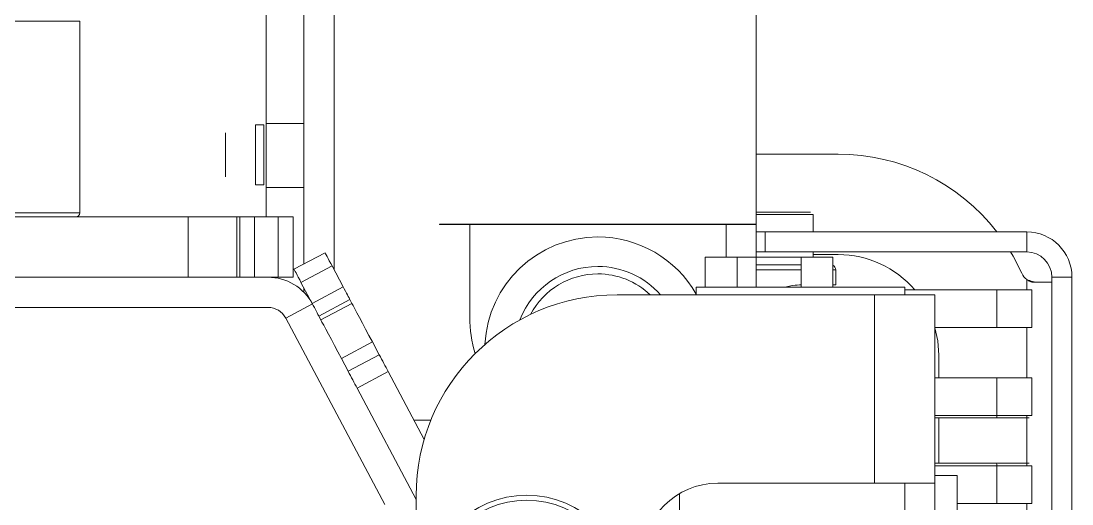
# Model space of a CAD drawing. Header units: millimetres. Extents: x 119 to 316, y 482 to 761.
# Drawn here: x 151.89 to 162.35, y 547.51 to 552.32 of the extents above; entities that cross this region are included whole.
import ezdxf

# ---------------------------------------------------------------- set-up
doc = ezdxf.new("R2010")
doc.units = ezdxf.units.MM

msp = doc.modelspace()

# ---------------------------------------------------------------- linework, layer by layer
at = {"color": 7, "linetype": 'Continuous', "lineweight": 15}
for p, q in [((159.207, 550.299), (159.207, 559.358)), ((154.332, 552.621), (154.332, 551.301)), ((154.707, 549.904), (154.707, 552.621)), ((152.476, 550.411), (152.476, 552.321)), ((154.307, 551.289), (154.227, 551.289)), ((154.227, 551.289), (154.227, 550.689)), ((154.307, 551.289), (154.307, 550.689)), ((154.707, 551.301), (154.332, 551.301)), ((154.332, 551.301), (154.332, 550.664)), ((154.707, 551.241), (154.707, 550.456)), ((159.207, 550.996), (160.023, 550.996)), ((154.707, 550.806), (154.707, 550.894)), ((154.707, 550.295), (154.707, 550.806)), ((154.227, 550.689), (154.307, 550.689)), ((154.332, 550.664), (154.707, 550.664)), ((154.332, 550.664), (154.332, 550.371)), ((154.707, 550.456), (154.707, 549.904)), ((140.05, 550.371), (153.556, 550.371)), ((153.556, 550.371), (154.039, 550.371)), ((153.556, 550.371), (153.556, 549.771)), ((154.039, 550.371), (154.071, 550.371)), ((154.039, 550.371), (154.039, 549.771)), ((154.071, 550.371), (154.216, 550.371)), ((154.071, 550.371), (154.071, 549.771)), ((154.216, 550.371), (154.216, 549.771)), ((154.216, 550.371), (154.451, 550.371)), ((154.451, 550.371), (154.451, 549.771)), ((154.451, 550.371), (154.601, 550.371)), ((154.601, 550.371), (154.601, 549.771)), ((159.207, 550.42), (159.748, 550.42)), ((159.207, 550.395), (159.773, 550.395)), ((159.773, 550.222), (159.773, 550.395)), ((154.707, 549.904), (154.707, 550.295)), ((159.207, 550.299), (156.057, 550.299)), ((156.057, 550.297), (156.057, 550.299)), ((156.057, 550.297), (156.357, 550.297)), ((156.357, 550.297), (156.357, 550.299)), ((156.357, 550.297), (156.357, 549.372)), ((156.357, 550.297), (158.907, 550.297)), ((158.907, 549.971), (158.907, 550.297)), ((158.907, 550.297), (159.207, 550.297)), ((159.207, 550.297), (159.207, 550.299)), ((159.207, 550.297), (159.207, 549.671)), ((159.207, 550.222), (159.298, 550.222)), ((159.298, 550.222), (159.298, 550.022)), ((159.298, 550.222), (161.899, 550.222)), ((161.899, 550.222), (161.899, 550.022)), ((159.207, 550.022), (159.298, 550.022)), ((159.298, 550.022), (161.899, 550.022)), ((159.773, 549.971), (159.773, 550.022)), ((154.917, 550.015), (154.608, 549.851)), ((158.7, 549.971), (158.7, 549.671)), ((158.7, 549.971), (159.017, 549.971)), ((159.017, 549.971), (159.017, 549.671)), ((159.017, 549.971), (159.653, 549.971)), ((159.653, 549.971), (159.97, 549.971)), ((159.653, 549.971), (159.653, 549.671)), ((159.773, 549.996), (160.023, 549.996)), ((159.97, 549.971), (159.97, 549.671)), ((154.987, 549.883), (154.678, 549.719)), ((154.987, 549.883), (155.098, 549.676)), ((159.207, 549.895), (159.653, 549.895)), ((159.998, 549.695), (159.998, 549.845)), ((143.918, 549.771), (153.556, 549.771)), ((153.556, 549.771), (154.039, 549.771)), ((154.039, 549.771), (154.071, 549.771)), ((154.071, 549.771), (154.216, 549.771)), ((154.216, 549.771), (154.451, 549.771)), ((154.451, 549.771), (154.601, 549.771)), ((154.678, 549.719), (154.788, 549.511)), ((161.967, 549.721), (162.146, 549.721)), ((162.149, 549.772), (162.149, 547.268)), ((162.349, 549.772), (162.149, 549.772)), ((162.349, 549.772), (162.349, 547.242)), ((154.707, 549.665), (154.707, 549.621)), ((154.707, 549.621), (154.707, 549.664)), ((154.707, 549.621), (154.707, 549.664)), ((155.098, 549.676), (154.788, 549.511)), ((158.61, 549.671), (158.61, 549.596)), ((160.685, 549.671), (158.61, 549.671)), ((159.638, 549.695), (159.653, 549.695)), ((159.97, 549.695), (159.998, 549.695)), ((160.685, 549.596), (160.685, 549.671)), ((161.601, 549.645), (160.685, 549.645)), ((161.601, 549.645), (161.601, 549.27)), ((161.948, 549.645), (161.601, 549.645)), ((161.948, 549.27), (161.948, 549.645)), ((154.792, 549.505), (154.527, 549.365)), ((155.165, 549.548), (154.856, 549.383)), ((155.185, 549.511), (154.876, 549.347)), ((155.165, 549.548), (155.185, 549.511)), ((160.385, 549.596), (157.824, 549.596)), ((160.385, 547.721), (160.385, 549.596)), ((160.985, 549.596), (160.385, 549.596)), ((160.985, 547.721), (160.985, 549.596)), ((154.35, 549.471), (144.255, 549.471)), ((155.512, 547.508), (154.527, 549.365)), ((154.856, 549.383), (154.876, 549.347)), ((160.985, 549.27), (161.601, 549.27)), ((161.601, 549.27), (161.948, 549.27)), ((155.389, 549.127), (155.08, 548.963)), ((155.389, 549.127), (155.456, 548.999)), ((155.456, 548.999), (155.147, 548.835)), ((161.023, 548.996), (161.023, 548.77)), ((155.08, 548.963), (155.147, 548.835)), ((155.546, 548.832), (155.236, 548.667)), ((155.546, 548.832), (155.904, 548.156)), ((161.601, 548.77), (160.985, 548.77)), ((161.601, 548.77), (161.601, 548.395)), ((161.948, 548.77), (161.601, 548.77)), ((161.948, 548.395), (161.948, 548.77)), ((155.236, 548.667), (155.824, 547.56)), ((161.598, 548.37), (160.985, 548.37)), ((161.023, 548.37), (161.023, 547.92)), ((161.923, 548.37), (161.598, 548.37)), ((161.601, 548.395), (161.948, 548.395)), ((160.985, 547.92), (161.598, 547.92)), ((161.598, 547.92), (161.923, 547.92)), ((161.601, 547.895), (161.601, 547.52)), ((161.948, 547.895), (161.601, 547.895)), ((161.948, 547.52), (161.948, 547.895)), ((160.385, 547.721), (158.824, 547.721)), ((160.985, 547.721), (160.385, 547.721)), ((160.685, 547.321), (160.685, 547.721)), ((161.207, 547.797), (160.985, 547.797)), ((160.985, 547.208), (160.985, 547.721)), ((161.207, 547.397), (161.207, 547.797)), ((158.444, 547.617), (158.444, 542.221)), ((155.824, 547.596), (155.824, 543.19)), ((161.207, 547.52), (161.601, 547.52)), ((161.601, 547.52), (161.948, 547.52))]:
    msp.add_line(p, q, dxfattribs=at)
at = {"color": 8, "linetype": 'Continuous', "lineweight": 15}
for p, q in [((155.007, 553.331), (155.007, 549.845)), ((136.726, 552.321), (152.476, 552.321)), ((136.726, 550.411), (152.476, 550.411)), ((159.298, 549.845), (159.207, 549.845)), ((159.653, 549.845), (159.298, 549.845)), ((159.998, 549.845), (159.97, 549.845)), ((161.899, 549.749), (161.899, 549.645)), ((161.899, 549.27), (161.899, 548.77)), ((155.803, 548.347), (155.97, 548.347)), ((160.985, 548.395), (161.601, 548.395)), ((161.899, 548.395), (161.899, 547.895)), ((161.601, 547.895), (160.985, 547.895)), ((161.899, 547.52), (161.899, 547.205))]:
    msp.add_line(p, q, dxfattribs=at)
at = {"color": 7, "linetype": 'Continuous', "lineweight": 15, "flags": 128}
for points in [[(161.739, 550.022), (161.763, 549.981), (161.85, 549.81)], [(154.917, 550.015), (154.918, 550.013), (154.922, 550.005), (154.929, 549.993), (154.938, 549.977), (154.948, 549.957), (154.96, 549.934), (154.974, 549.909), (154.987, 549.883)], [(154.608, 549.851), (154.609, 549.849), (154.613, 549.841), (154.62, 549.829), (154.629, 549.813), (154.639, 549.793), (154.651, 549.77), (154.665, 549.745), (154.678, 549.719)], [(155.098, 549.676), (155.109, 549.654), (155.12, 549.633), (155.131, 549.613), (155.14, 549.595), (155.149, 549.579), (155.156, 549.565), (155.162, 549.555), (155.165, 549.548)], [(154.788, 549.511), (154.8, 549.49), (154.811, 549.469), (154.822, 549.449), (154.831, 549.431), (154.84, 549.415), (154.847, 549.401), (154.852, 549.391), (154.856, 549.383)], [(155.185, 549.511), (155.197, 549.489), (155.213, 549.457), (155.235, 549.417), (155.26, 549.369), (155.289, 549.314), (155.321, 549.255), (155.354, 549.192), (155.389, 549.127)], [(154.876, 549.347), (154.887, 549.325), (154.904, 549.293), (154.926, 549.253), (154.951, 549.205), (154.98, 549.15), (155.012, 549.091), (155.045, 549.027), (155.08, 548.963)], [(160.985, 549.268), (161.013, 549.138), (161.023, 548.996)], [(155.456, 548.999), (155.468, 548.978), (155.479, 548.956), (155.491, 548.935), (155.502, 548.913), (155.513, 548.892), (155.524, 548.872), (155.535, 548.851), (155.546, 548.832)], [(155.147, 548.835), (155.159, 548.814), (155.17, 548.792), (155.182, 548.771), (155.193, 548.749), (155.204, 548.728), (155.215, 548.708), (155.226, 548.687), (155.236, 548.667)]]:
    msp.add_lwpolyline(points, dxfattribs=at)
at = {"color": 7, "linetype": 'Continuous', "lineweight": 15}
for centre, radius, start, end in [((160.023, 548.996), 2, 37.8192, 90), ((152.436, 550.411), 0.04, 270, 0), ((157.632, 549.047), 1.125, 90, 177.156), ((157.632, 549.047), 1.125, 29.6673, 90), ((161.899, 549.772), 0.45, 0, 90), ((161.899, 549.772), 0.25, 0, 90), ((160.023, 548.996), 1, 40.4404, 90), ((157.632, 549.047), 0.831, 90, 158.8533), ((157.632, 549.047), 0.831, 41.3453, 90), ((159.948, 549.845), 0.05, 0, 63.4518), ((161.987, 549.871), 0.15, 204.0151, 234.2912), ((154.35, 549.271), 0.5, 27.9591, 90), ((157.632, 549.047), 0.757, 90, 152.1001), ((157.632, 549.047), 0.757, 46.4776, 90), ((157.824, 547.596), 2, 90, 180), ((154.35, 549.271), 0.2, 27.9591, 90), ((157.632, 549.372), 1.275, 180, 196.4802), ((161.552, 548.388), 0.0497, 337.7202, 7.0894), ((161.552, 547.901), 0.0498, 352.915, 22.2736), ((158.824, 546.971), 0.75, 90, 180), ((156.924, 546.601), 1, 0, 180), ((156.924, 546.601), 0.95, 0, 180)]:
    msp.add_arc(centre, radius, start, end, dxfattribs=at)
for points, knots in [([(153.927, 551.209), (153.927, 551.207), (153.927, 551.202), (153.927, 551.175), (153.927, 551.146), (153.927, 551.111), (153.927, 551.06), (153.927, 550.99), (153.927, 550.92), (153.927, 550.868), (153.927, 550.833), (153.927, 550.804), (153.927, 550.779), (153.927, 550.764), (153.927, 550.769), (153.927, 550.77)], [0, 0, 0, 0, 0.1196659, 0.184086, 0.2498713, 0.3156563, 0.3800727, 0.4997405, 0.6194047, 0.6838228, 0.7496081, 0.8153944, 0.8798138, 0.9994786, 1, 1, 1, 1]), ([(161.899, 549.749), (161.91, 549.741), (161.925, 549.729), (161.949, 549.722), (161.961, 549.721), (161.967, 549.721)], [0, 0, 0, 0, 0.511307, 0.757075, 1, 1, 1, 1]), ([(161.899, 549.749), (161.919, 549.741), (161.958, 549.724), (162, 549.722), (162.022, 549.721)], [0, 0, 0, 0, 0.487983, 1, 1, 1, 1]), ([(159.495, 549.671), (159.514, 549.676), (159.563, 549.689), (159.609, 549.693), (159.638, 549.695)], [0, 0, 0, 0, 0.376076, 1, 1, 1, 1])]:
    msp.add_open_spline(points, degree=3, knots=knots, dxfattribs=at)

doc.saveas('drawing.dxf')
